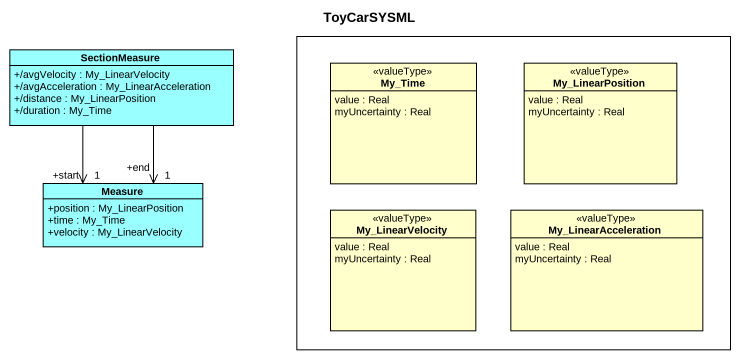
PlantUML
@startuml
title ToyCarSYSML
hide circle
hide empty members
skinparam classAttributeIconSize 0
rectangle " " as rectangle1 {
  class My_Time <<valueType>> {
    value : Real
    myUncertainty : Real
  }
  class My_LinearPosition <<valueType>> {
    value : Real
    myUncertainty : Real
  }
  class My_LinearVelocity <<valueType>> {
    value : Real
    myUncertainty : Real
  }
  class My_LinearAcceleration <<valueType>> {
    value : Real
    myUncertainty : Real
  }
}
class SectionMeasure #99FFFF {
  +/avgVelocity : My_LinearVelocity
  +/avgAcceleration : My_LinearAcceleration
  +/distance : My_LinearPosition
  +/duration : My_Time
}
class Measure #99FFFF {
  +position : My_LinearPosition
  +time : My_Time
  +velocity : My_LinearVelocity
}
SectionMeasure --> "+end\n1" Measure
SectionMeasure --> "+start\n1" Measure
@enduml
